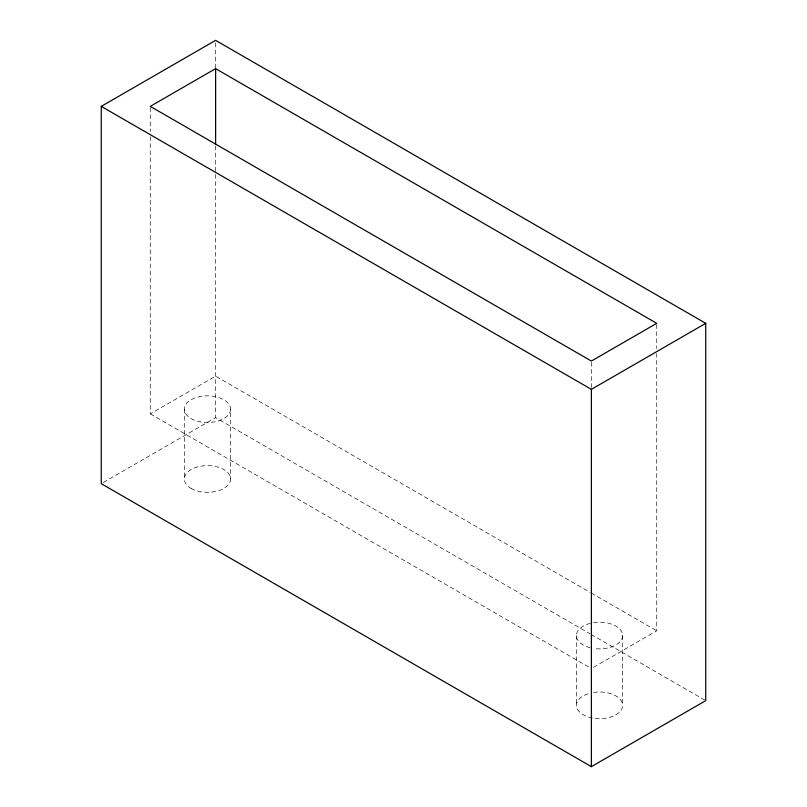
<?xml version="1.0" encoding="UTF-8"?>
<svg xmlns="http://www.w3.org/2000/svg" width="807" height="807" viewBox="0 0 807 807"><rect width="100%" height="100%" fill="white"/><g stroke="black" fill="none" stroke-linecap="round" stroke-linejoin="round"><path stroke-width="0.61" stroke-dasharray="4.04 3.03" d="M150.263 136.625L150.263 413.88L215.62 376.153L590.129 592.368M103.437 482.425L215.62 417.653L590.038 633.818M593.559 667.298L656.737 630.822L656.737 353.567M591.218 593.004L656.737 630.822M591.128 634.453L704.652 699.992M150.263 413.88L590.29 667.924M656.737 324.585L656.737 348.523M593.569 622.651A23.1 13.336 0 0 1 622.651 635.543L622.651 705.338A23.1 13.336 0 0 1 593.569 718.22M591.38 362.313L591.38 387.521M576.45 635.543L576.45 705.338M230.55 409.159A23.1 13.336 0 0 1 195.899 420.709A23.1 13.336 0 0 1 195.899 397.609A23.1 13.336 0 0 1 230.55 409.159L230.55 478.965M215.62 42.862L215.62 68.02M215.62 145.996L215.62 173.253M215.62 174.504L215.62 417.653M184.349 409.159L184.349 478.965M150.263 107.634L150.263 131.581M593.569 692.456A23.1 13.336 0 0 1 622.651 705.338M592.419 718.028A23.1 13.336 0 0 1 576.48 706.044A23.1 13.336 0 0 1 590.149 693.152M622.651 635.543A23.1 13.336 0 0 1 593.569 648.424M590.149 647.728A23.1 13.336 0 0 1 576.48 634.837A23.1 13.336 0 0 1 592.419 622.853M191.108 488.396A23.1 13.336 0 0 0 229.763 482.415A23.1 13.336 0 0 0 201.468 466.073A23.1 13.336 0 0 0 191.108 488.396"/><path stroke-width="1.21" d="M101.258 106.373L215.62 40.35L705.742 323.325L705.742 700.627L591.38 766.65L101.258 483.675L101.258 106.373L591.38 389.347L705.742 323.325M215.62 68.645L150.263 106.373L591.38 361.052L656.737 323.325L215.62 68.645L215.62 144.261M591.38 389.347L591.38 766.65"/></g></svg>
